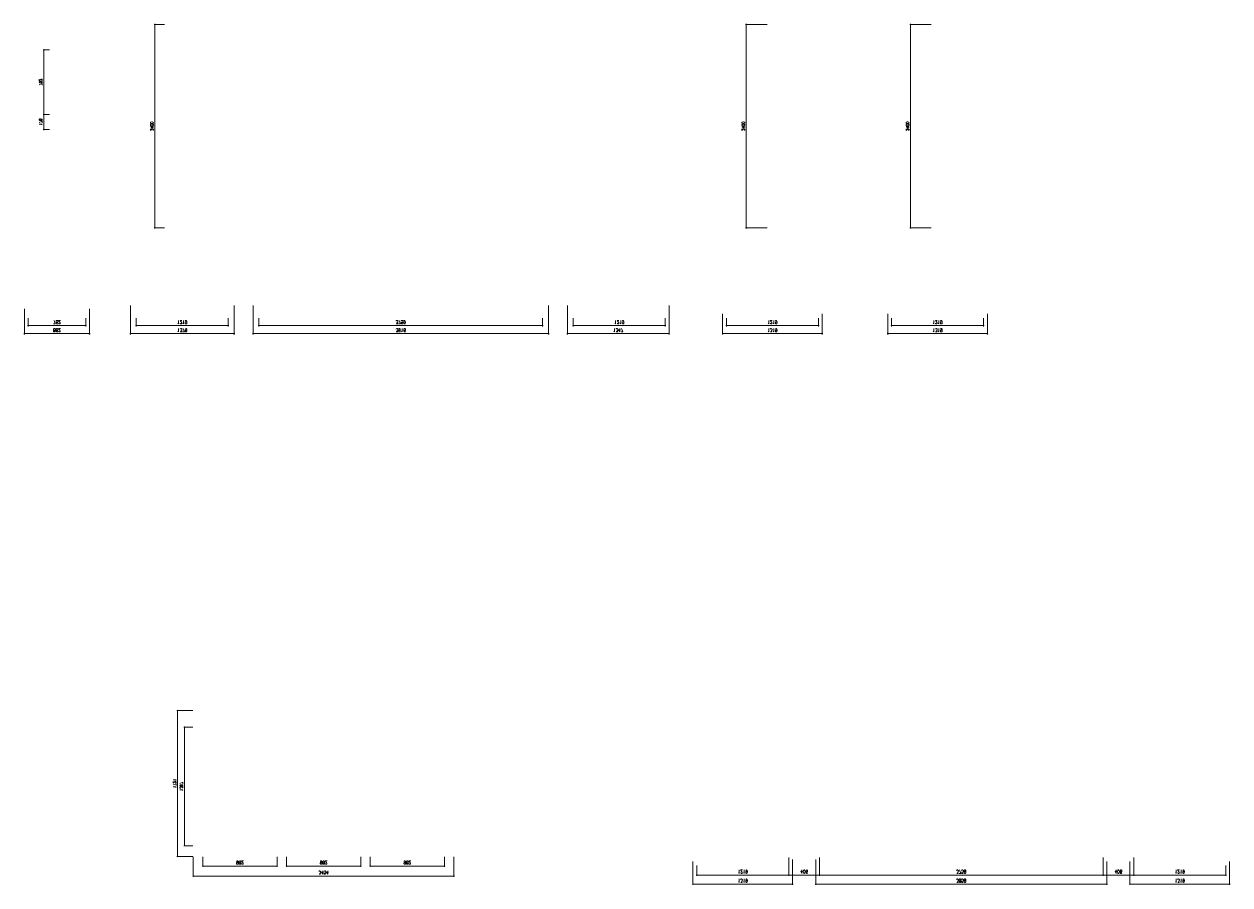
# Model space of a CAD drawing. Header units: inches. Extents: x -6116765 to 6074085, y -988255 to 3489801.
# Drawn here: x 138774 to 3403182, y 1122273 to 3451847 of the extents above; entities that cross this region are included whole.
import ezdxf

# ---------------------------------------------------------------- set-up
doc = ezdxf.new("R2010")
doc.units = ezdxf.units.IN
doc.layers.add('Dimensions_Levels', color=30, linetype='Continuous', lineweight=18)
doc.layers.add('Wall', color=7, linetype='Continuous')
doc.styles.add('0020_Notes', font='romans.shx', dxfattribs={"width": 0.75, "height": 40})
doc.dimstyles.new('0020_Dims', dxfattribs={"dimtxt": 40, "dimasz": 16, "dimexe": 10, "dimexo": 5, "dimgap": 20, "dimtad": 1, "dimdec": 0, "dimdsep": 46, "dimtxsty": '0020_Notes', "dimblk": 'DOT', "dimcen": 2.5, "dimclrd": 30, "dimclre": 30, "dimclrt": 90, "dimadec": 0, "dimazin": 0, "dimtfac": 1, "dimtdec": 0, "dimtmove": 0, "dimatfit": 3, "dimldrblk": 'DOT', "dimfxl": 1, "dimtolj": 1, "dimlwd": 18, "dimlwe": 18, "dimarcsym": 0})

# ---------------------------------------------------------------- blocks, each defined once
blk = doc.blocks.new('_Dot')
at = {"color": 0, "lineweight": -2}
blk.add_line((-0.5, 0), (-1, 0), dxfattribs=at)
at = {"color": 0, "const_width": 0.5}
blk.add_lwpolyline([(-0.25, 0, 1), (0.25, 0, 1)], format="xyb", close=True, dxfattribs=at)
blk = doc.blocks.new('*D259')
at = {"layer": 'Defpoints', "color": 0, "transparency": 16777216}
for p in [(738, 11584), (1500, 11584), (1500, 11491)]:
    blk.add_point(p, dxfattribs=at)
at = {"layer": 'Dimensions_Levels', "color": 30, "lineweight": 18, "transparency": 16777216}
for p, q in [((738, 11579), (738, 11481)), ((1500, 11579), (1500, 11481)), ((754, 11491), (1484, 11491))]:
    blk.add_line(p, q, dxfattribs=at)
at = {"layer": 'Dimensions_Levels', "color": 30, "lineweight": 18, "transparency": 16777216, "xscale": 16, "yscale": 16, "zscale": 16, "rotation": 180}
blk.add_blockref('_Dot', (738, 11491), dxfattribs=at)
at = {"layer": 'Dimensions_Levels', "color": 30, "lineweight": 18, "transparency": 16777216, "xscale": 16, "yscale": 16, "zscale": 16}
blk.add_blockref('_Dot', (1500, 11491), dxfattribs=at)
at = {"layer": 'Dimensions_Levels', "color": 90, "transparency": 16777216, "insert": (1119, 11531), "char_height": 40, "attachment_point": 5, "style": '0020_Notes'}
blk.add_mtext('\\A1;762', dxfattribs=at)
blk = doc.blocks.new('*D260')
at = {"layer": 'Defpoints', "color": 0, "transparency": 16777216}
for p in [(688, 11691), (1550, 11691), (1550, 11395)]:
    blk.add_point(p, dxfattribs=at)
at = {"layer": 'Dimensions_Levels', "color": 30, "lineweight": 18, "transparency": 16777216}
for p, q in [((688, 11686), (688, 11385)), ((1550, 11686), (1550, 11385)), ((704, 11395), (1534, 11395))]:
    blk.add_line(p, q, dxfattribs=at)
at = {"layer": 'Dimensions_Levels', "color": 30, "lineweight": 18, "transparency": 16777216, "xscale": 16, "yscale": 16, "zscale": 16, "rotation": 180}
blk.add_blockref('_Dot', (688, 11395), dxfattribs=at)
at = {"layer": 'Dimensions_Levels', "color": 30, "lineweight": 18, "transparency": 16777216, "xscale": 16, "yscale": 16, "zscale": 16}
blk.add_blockref('_Dot', (1550, 11395), dxfattribs=at)
at = {"layer": 'Dimensions_Levels', "color": 90, "transparency": 16777216, "insert": (1119, 11435), "char_height": 40, "attachment_point": 5, "style": '0020_Notes'}
blk.add_mtext('\\A1;862', dxfattribs=at)
blk = doc.blocks.new('*D261')
at = {"layer": 'Defpoints', "color": 0, "transparency": 16777216}
for p in [(945, 13981), (1024, 13981), (1024, 13803)]:
    blk.add_point(p, dxfattribs=at)
at = {"layer": 'Dimensions_Levels', "color": 30, "lineweight": 18, "transparency": 16777216}
for p, q in [((1019, 13981), (935, 13981)), ((945, 13819), (945, 13965)), ((1019, 13803), (935, 13803))]:
    blk.add_line(p, q, dxfattribs=at)
at = {"layer": 'Dimensions_Levels', "color": 30, "lineweight": 18, "transparency": 16777216, "xscale": 16, "yscale": 16, "zscale": 16}
for p, rotation in [((945, 13981), 90), ((945, 13803), 270)]:
    blk.add_blockref('_Dot', p, dxfattribs=dict(at, rotation=rotation))
at = {"layer": 'Dimensions_Levels', "color": 90, "transparency": 16777216, "insert": (905, 13892), "char_height": 40, "attachment_point": 5, "rotation": 90, "style": '0020_Notes'}
blk.add_mtext('\\A1;178', dxfattribs=at)
blk = doc.blocks.new('*D262')
at = {"layer": 'Defpoints', "color": 0, "transparency": 16777216}
for p in [(945, 14743), (1024, 14743), (1024, 13981)]:
    blk.add_point(p, dxfattribs=at)
at = {"layer": 'Dimensions_Levels', "color": 30, "lineweight": 18, "transparency": 16777216}
for p, q in [((1019, 14743), (935, 14743)), ((945, 13997), (945, 14727)), ((1019, 13981), (935, 13981))]:
    blk.add_line(p, q, dxfattribs=at)
at = {"layer": 'Dimensions_Levels', "color": 30, "lineweight": 18, "transparency": 16777216, "xscale": 16, "yscale": 16, "zscale": 16}
for p, rotation in [((945, 14743), 90), ((945, 13981), 270)]:
    blk.add_blockref('_Dot', p, dxfattribs=dict(at, rotation=rotation))
at = {"layer": 'Dimensions_Levels', "color": 90, "transparency": 16777216, "insert": (905, 14362), "char_height": 40, "attachment_point": 5, "rotation": 90, "style": '0020_Notes'}
blk.add_mtext('\\A1;762', dxfattribs=at)
blk = doc.blocks.new('*D263')
at = {"layer": 'Defpoints', "color": 0, "transparency": 16777216}
for p in [(2170, 11584), (3389, 11584), (3389, 11491)]:
    blk.add_point(p, dxfattribs=at)
at = {"layer": 'Dimensions_Levels', "color": 30, "lineweight": 18, "transparency": 16777216}
for p, q in [((2170, 11579), (2170, 11481)), ((3389, 11579), (3389, 11481)), ((2186, 11491), (3373, 11491))]:
    blk.add_line(p, q, dxfattribs=at)
at = {"layer": 'Dimensions_Levels', "color": 30, "lineweight": 18, "transparency": 16777216, "xscale": 16, "yscale": 16, "zscale": 16, "rotation": 180}
blk.add_blockref('_Dot', (2170, 11491), dxfattribs=at)
at = {"layer": 'Dimensions_Levels', "color": 30, "lineweight": 18, "transparency": 16777216, "xscale": 16, "yscale": 16, "zscale": 16}
blk.add_blockref('_Dot', (3389, 11491), dxfattribs=at)
at = {"layer": 'Dimensions_Levels', "color": 90, "transparency": 16777216, "insert": (2779, 11531), "char_height": 40, "attachment_point": 5, "style": '0020_Notes'}
blk.add_mtext('\\A1;1219', dxfattribs=at)
blk = doc.blocks.new('*D264')
at = {"layer": 'Defpoints', "color": 0, "transparency": 16777216}
for p in [(2092, 11731), (3467, 11731), (3467, 11395)]:
    blk.add_point(p, dxfattribs=at)
at = {"layer": 'Dimensions_Levels', "color": 30, "lineweight": 18, "transparency": 16777216}
for p, q in [((2092, 11726), (2092, 11385)), ((3467, 11726), (3467, 11385)), ((2108, 11395), (3451, 11395))]:
    blk.add_line(p, q, dxfattribs=at)
at = {"layer": 'Dimensions_Levels', "color": 30, "lineweight": 18, "transparency": 16777216, "xscale": 16, "yscale": 16, "zscale": 16, "rotation": 180}
blk.add_blockref('_Dot', (2092, 11395), dxfattribs=at)
at = {"layer": 'Dimensions_Levels', "color": 30, "lineweight": 18, "transparency": 16777216, "xscale": 16, "yscale": 16, "zscale": 16}
blk.add_blockref('_Dot', (3467, 11395), dxfattribs=at)
at = {"layer": 'Dimensions_Levels', "color": 90, "transparency": 16777216, "insert": (2779, 11435), "char_height": 40, "attachment_point": 5, "style": '0020_Notes'}
blk.add_mtext('\\A1;1376', dxfattribs=at)
blk = doc.blocks.new('*D265')
at = {"layer": 'Defpoints', "color": 0, "transparency": 16777216}
for p in [(3795, 11584), (7555, 11584), (7555, 11491)]:
    blk.add_point(p, dxfattribs=at)
at = {"layer": 'Dimensions_Levels', "color": 30, "lineweight": 18, "transparency": 16777216}
for p, q in [((3795, 11579), (3795, 11481)), ((7555, 11579), (7555, 11481)), ((3811, 11491), (7539, 11491))]:
    blk.add_line(p, q, dxfattribs=at)
at = {"layer": 'Dimensions_Levels', "color": 30, "lineweight": 18, "transparency": 16777216, "xscale": 16, "yscale": 16, "zscale": 16, "rotation": 180}
blk.add_blockref('_Dot', (3795, 11491), dxfattribs=at)
at = {"layer": 'Dimensions_Levels', "color": 30, "lineweight": 18, "transparency": 16777216, "xscale": 16, "yscale": 16, "zscale": 16}
blk.add_blockref('_Dot', (7555, 11491), dxfattribs=at)
at = {"layer": 'Dimensions_Levels', "color": 90, "transparency": 16777216, "insert": (5675, 11531), "char_height": 40, "attachment_point": 5, "style": '0020_Notes'}
blk.add_mtext('\\A1;3759', dxfattribs=at)
blk = doc.blocks.new('*D266')
at = {"layer": 'Defpoints', "color": 0, "transparency": 16777216}
for p in [(7961, 11584), (9180, 11584), (9180, 11491)]:
    blk.add_point(p, dxfattribs=at)
at = {"layer": 'Dimensions_Levels', "color": 30, "lineweight": 18, "transparency": 16777216}
for p, q in [((7961, 11579), (7961, 11481)), ((9180, 11579), (9180, 11481)), ((7977, 11491), (9164, 11491))]:
    blk.add_line(p, q, dxfattribs=at)
at = {"layer": 'Dimensions_Levels', "color": 30, "lineweight": 18, "transparency": 16777216, "xscale": 16, "yscale": 16, "zscale": 16, "rotation": 180}
blk.add_blockref('_Dot', (7961, 11491), dxfattribs=at)
at = {"layer": 'Dimensions_Levels', "color": 30, "lineweight": 18, "transparency": 16777216, "xscale": 16, "yscale": 16, "zscale": 16}
blk.add_blockref('_Dot', (9180, 11491), dxfattribs=at)
at = {"layer": 'Dimensions_Levels', "color": 90, "transparency": 16777216, "insert": (8571, 11531), "char_height": 40, "attachment_point": 5, "style": '0020_Notes'}
blk.add_mtext('\\A1;1219', dxfattribs=at)
blk = doc.blocks.new('*D267')
at = {"layer": 'Defpoints', "color": 0, "transparency": 16777216}
for p in [(7883, 11731), (9230, 11731), (7883, 11395)]:
    blk.add_point(p, dxfattribs=at)
at = {"layer": 'Dimensions_Levels', "color": 30, "lineweight": 18, "transparency": 16777216}
for p, q in [((7883, 11726), (7883, 11385)), ((9230, 11726), (9230, 11385)), ((9214, 11395), (7899, 11395))]:
    blk.add_line(p, q, dxfattribs=at)
at = {"layer": 'Dimensions_Levels', "color": 30, "lineweight": 18, "transparency": 16777216, "xscale": 16, "yscale": 16, "zscale": 16, "rotation": 180}
blk.add_blockref('_Dot', (7883, 11395), dxfattribs=at)
at = {"layer": 'Dimensions_Levels', "color": 30, "lineweight": 18, "transparency": 16777216, "xscale": 16, "yscale": 16, "zscale": 16}
blk.add_blockref('_Dot', (9230, 11395), dxfattribs=at)
at = {"layer": 'Dimensions_Levels', "color": 90, "transparency": 16777216, "insert": (8556, 11435), "char_height": 40, "attachment_point": 5, "style": '0020_Notes'}
blk.add_mtext('\\A1;1347', dxfattribs=at)
blk = doc.blocks.new('*D268')
at = {"layer": 'Defpoints', "color": 0, "transparency": 16777216}
for p in [(3717, 11731), (7633, 11731), (3717, 11395)]:
    blk.add_point(p, dxfattribs=at)
at = {"layer": 'Dimensions_Levels', "color": 30, "lineweight": 18, "transparency": 16777216}
for p, q in [((3717, 11726), (3717, 11385)), ((7633, 11726), (7633, 11385)), ((7617, 11395), (3733, 11395))]:
    blk.add_line(p, q, dxfattribs=at)
at = {"layer": 'Dimensions_Levels', "color": 30, "lineweight": 18, "transparency": 16777216, "xscale": 16, "yscale": 16, "zscale": 16, "rotation": 180}
blk.add_blockref('_Dot', (3717, 11395), dxfattribs=at)
at = {"layer": 'Dimensions_Levels', "color": 30, "lineweight": 18, "transparency": 16777216, "xscale": 16, "yscale": 16, "zscale": 16}
blk.add_blockref('_Dot', (7633, 11395), dxfattribs=at)
at = {"layer": 'Dimensions_Levels', "color": 90, "transparency": 16777216, "insert": (5675, 11435), "char_height": 40, "attachment_point": 5, "style": '0020_Notes'}
blk.add_mtext('\\A1;3916', dxfattribs=at)
blk = doc.blocks.new('DOT')
at = {"color": 0, "linetype": 'ByBlock'}
blk.add_line((-0.5, 0), (-1, 0), dxfattribs=at)
at = {"color": 0, "linetype": 'ByBlock', "const_width": 0.5}
blk.add_lwpolyline([(-0.25, 0, 1), (0.25, 0, 1)], format="xyb", close=True, dxfattribs=at)
blk = doc.blocks.new('*D173')
at = {"layer": 'Defpoints', "color": 0, "transparency": 16777216}
for p in [(2549, 15044), (2417, 12643), (2549, 12643)]:
    blk.add_point(p, dxfattribs=at)
at = {"layer": 'Dimensions_Levels', "color": 30, "lineweight": 18, "transparency": 16777216}
for p, q in [((2544, 15044), (2407, 15044)), ((2417, 15028), (2417, 12659)), ((2544, 12643), (2407, 12643))]:
    blk.add_line(p, q, dxfattribs=at)
at = {"layer": 'Dimensions_Levels', "color": 30, "lineweight": 18, "transparency": 16777216, "xscale": 16, "yscale": 16, "zscale": 16}
for p, rotation in [((2417, 15044), 90), ((2417, 12643), 270)]:
    blk.add_blockref('DOT', p, dxfattribs=dict(at, rotation=rotation))
at = {"layer": 'Dimensions_Levels', "color": 90, "transparency": 16777216, "insert": (2377, 13843), "char_height": 40, "attachment_point": 5, "rotation": 90, "style": '0020_Notes'}
blk.add_mtext('\\A1;2400', dxfattribs=at)
blk = doc.blocks.new('*D174')
at = {"layer": 'Defpoints', "color": 0, "transparency": 16777216}
for p in [(10534, 15044), (10254, 12643), (10534, 12643)]:
    blk.add_point(p, dxfattribs=at)
at = {"layer": 'Dimensions_Levels', "color": 30, "lineweight": 18, "transparency": 16777216}
for p, q in [((10529, 15044), (10244, 15044)), ((10254, 15028), (10254, 12659)), ((10529, 12643), (10244, 12643))]:
    blk.add_line(p, q, dxfattribs=at)
at = {"layer": 'Dimensions_Levels', "color": 30, "lineweight": 18, "transparency": 16777216, "xscale": 16, "yscale": 16, "zscale": 16}
for p, rotation in [((10254, 15044), 90), ((10254, 12643), 270)]:
    blk.add_blockref('DOT', p, dxfattribs=dict(at, rotation=rotation))
at = {"layer": 'Dimensions_Levels', "color": 90, "transparency": 16777216, "insert": (10214, 13843), "char_height": 40, "attachment_point": 5, "rotation": 90, "style": '0020_Notes'}
blk.add_mtext('\\A1;2400', dxfattribs=at)
blk = doc.blocks.new('*D176')
at = {"layer": 'Defpoints', "color": 0, "transparency": 16777216}
for p in [(12710, 15044), (12430, 12643), (12710, 12643)]:
    blk.add_point(p, dxfattribs=at)
at = {"layer": 'Dimensions_Levels', "color": 30, "lineweight": 18, "transparency": 16777216}
for p, q in [((12705, 15044), (12420, 15044)), ((12430, 15028), (12430, 12659)), ((12705, 12643), (12420, 12643))]:
    blk.add_line(p, q, dxfattribs=at)
at = {"layer": 'Dimensions_Levels', "color": 30, "lineweight": 18, "transparency": 16777216, "xscale": 16, "yscale": 16, "zscale": 16}
for p, rotation in [((12430, 15044), 90), ((12430, 12643), 270)]:
    blk.add_blockref('DOT', p, dxfattribs=dict(at, rotation=rotation))
at = {"layer": 'Dimensions_Levels', "color": 90, "transparency": 16777216, "insert": (12390, 13843), "char_height": 40, "attachment_point": 5, "rotation": 90, "style": '0020_Notes'}
blk.add_mtext('\\A1;2400', dxfattribs=at)
blk = doc.blocks.new('*D177')
at = {"layer": 'Defpoints', "color": 0, "transparency": 16777216}
for p in [(9990, 11584), (11210, 11584), (11210, 11491)]:
    blk.add_point(p, dxfattribs=at)
at = {"layer": 'Dimensions_Levels', "color": 30, "lineweight": 18, "transparency": 16777216}
for p, q in [((9990, 11579), (9990, 11481)), ((11210, 11579), (11210, 11481)), ((10006, 11491), (11194, 11491))]:
    blk.add_line(p, q, dxfattribs=at)
at = {"layer": 'Dimensions_Levels', "color": 30, "lineweight": 18, "transparency": 16777216, "xscale": 16, "yscale": 16, "zscale": 16, "rotation": 180}
blk.add_blockref('DOT', (9990, 11491), dxfattribs=at)
at = {"layer": 'Dimensions_Levels', "color": 30, "lineweight": 18, "transparency": 16777216, "xscale": 16, "yscale": 16, "zscale": 16}
blk.add_blockref('DOT', (11210, 11491), dxfattribs=at)
at = {"layer": 'Dimensions_Levels', "color": 90, "transparency": 16777216, "insert": (10600, 11531), "char_height": 40, "attachment_point": 5, "style": '0020_Notes'}
blk.add_mtext('\\A1;1219', dxfattribs=at)
blk = doc.blocks.new('*D178')
at = {"layer": 'Defpoints', "color": 0, "transparency": 16777216}
for p in [(9940, 11634), (11260, 11634), (11260, 11395)]:
    blk.add_point(p, dxfattribs=at)
at = {"layer": 'Dimensions_Levels', "color": 30, "lineweight": 18, "transparency": 16777216}
for p, q in [((9940, 11629), (9940, 11385)), ((11260, 11629), (11260, 11385)), ((9956, 11395), (11244, 11395))]:
    blk.add_line(p, q, dxfattribs=at)
at = {"layer": 'Dimensions_Levels', "color": 30, "lineweight": 18, "transparency": 16777216, "xscale": 16, "yscale": 16, "zscale": 16, "rotation": 180}
blk.add_blockref('DOT', (9940, 11395), dxfattribs=at)
at = {"layer": 'Dimensions_Levels', "color": 30, "lineweight": 18, "transparency": 16777216, "xscale": 16, "yscale": 16, "zscale": 16}
blk.add_blockref('DOT', (11260, 11395), dxfattribs=at)
at = {"layer": 'Dimensions_Levels', "color": 90, "transparency": 16777216, "insert": (10600, 11435), "char_height": 40, "attachment_point": 5, "style": '0020_Notes'}
blk.add_mtext('\\A1;1319', dxfattribs=at)
blk = doc.blocks.new('*D179')
at = {"layer": 'Defpoints', "color": 0, "transparency": 16777216}
for p in [(12129, 11634), (13448, 11634), (13448, 11395)]:
    blk.add_point(p, dxfattribs=at)
at = {"layer": 'Dimensions_Levels', "color": 30, "lineweight": 18, "transparency": 16777216}
for p, q in [((12129, 11629), (12129, 11385)), ((13448, 11629), (13448, 11385)), ((12145, 11395), (13432, 11395))]:
    blk.add_line(p, q, dxfattribs=at)
at = {"layer": 'Dimensions_Levels', "color": 30, "lineweight": 18, "transparency": 16777216, "xscale": 16, "yscale": 16, "zscale": 16, "rotation": 180}
blk.add_blockref('DOT', (12129, 11395), dxfattribs=at)
at = {"layer": 'Dimensions_Levels', "color": 30, "lineweight": 18, "transparency": 16777216, "xscale": 16, "yscale": 16, "zscale": 16}
blk.add_blockref('DOT', (13448, 11395), dxfattribs=at)
at = {"layer": 'Dimensions_Levels', "color": 90, "transparency": 16777216, "insert": (12788, 11435), "char_height": 40, "attachment_point": 5, "style": '0020_Notes'}
blk.add_mtext('\\A1;1319', dxfattribs=at)
blk = doc.blocks.new('*D180')
at = {"layer": 'Defpoints', "color": 0, "transparency": 16777216}
for p in [(12179, 11584), (13398, 11584), (13398, 11491)]:
    blk.add_point(p, dxfattribs=at)
at = {"layer": 'Dimensions_Levels', "color": 30, "lineweight": 18, "transparency": 16777216}
for p, q in [((12179, 11579), (12179, 11481)), ((13398, 11579), (13398, 11481)), ((12195, 11491), (13382, 11491))]:
    blk.add_line(p, q, dxfattribs=at)
at = {"layer": 'Dimensions_Levels', "color": 30, "lineweight": 18, "transparency": 16777216, "xscale": 16, "yscale": 16, "zscale": 16, "rotation": 180}
blk.add_blockref('DOT', (12179, 11491), dxfattribs=at)
at = {"layer": 'Dimensions_Levels', "color": 30, "lineweight": 18, "transparency": 16777216, "xscale": 16, "yscale": 16, "zscale": 16}
blk.add_blockref('DOT', (13398, 11491), dxfattribs=at)
at = {"layer": 'Dimensions_Levels', "color": 90, "transparency": 16777216, "insert": (12788, 11531), "char_height": 40, "attachment_point": 5, "style": '0020_Notes'}
blk.add_mtext('\\A1;1219', dxfattribs=at)
blk = doc.blocks.new('*D183')
at = {"layer": 'Defpoints', "color": 0, "transparency": 16777216}
for p in [(9597, 5124), (10816, 5124), (10816, 5007)]:
    blk.add_point(p, dxfattribs=at)
at = {"layer": 'Dimensions_Levels', "color": 30, "lineweight": 18, "transparency": 16777216}
for p, q in [((9597, 5119), (9597, 4997)), ((9613, 5007), (10800, 5007)), ((10816, 5119), (10816, 4997))]:
    blk.add_line(p, q, dxfattribs=at)
at = {"layer": 'Dimensions_Levels', "color": 30, "lineweight": 18, "transparency": 16777216, "xscale": 16, "yscale": 16, "zscale": 16, "rotation": 180}
blk.add_blockref('DOT', (9597, 5007), dxfattribs=at)
at = {"layer": 'Dimensions_Levels', "color": 30, "lineweight": 18, "transparency": 16777216, "xscale": 16, "yscale": 16, "zscale": 16}
blk.add_blockref('DOT', (10816, 5007), dxfattribs=at)
at = {"layer": 'Dimensions_Levels', "color": 90, "transparency": 16777216, "insert": (10207, 5047), "char_height": 40, "attachment_point": 5, "style": '0020_Notes'}
blk.add_mtext('\\A1;1219', dxfattribs=at)
blk = doc.blocks.new('*D184')
at = {"layer": 'Defpoints', "color": 0, "transparency": 16777216}
for p in [(10816, 5219), (11223, 5124), (11223, 5007)]:
    blk.add_point(p, dxfattribs=at)
at = {"layer": 'Dimensions_Levels', "color": 30, "lineweight": 18, "transparency": 16777216}
for p, q in [((10816, 5214), (10816, 4997)), ((10832, 5007), (11207, 5007)), ((11223, 5119), (11223, 4997))]:
    blk.add_line(p, q, dxfattribs=at)
at = {"layer": 'Dimensions_Levels', "color": 30, "lineweight": 18, "transparency": 16777216, "xscale": 16, "yscale": 16, "zscale": 16, "rotation": 180}
blk.add_blockref('DOT', (10816, 5007), dxfattribs=at)
at = {"layer": 'Dimensions_Levels', "color": 30, "lineweight": 18, "transparency": 16777216, "xscale": 16, "yscale": 16, "zscale": 16}
blk.add_blockref('DOT', (11223, 5007), dxfattribs=at)
at = {"layer": 'Dimensions_Levels', "color": 90, "transparency": 16777216, "insert": (11020, 5047), "char_height": 40, "attachment_point": 5, "style": '0020_Notes'}
blk.add_mtext('\\A1;406', dxfattribs=at)
blk = doc.blocks.new('*D185')
at = {"layer": 'Defpoints', "color": 0, "transparency": 16777216}
for p in [(11223, 5219), (14982, 5124), (14982, 5007)]:
    blk.add_point(p, dxfattribs=at)
at = {"layer": 'Dimensions_Levels', "color": 30, "lineweight": 18, "transparency": 16777216}
for p, q in [((11223, 5214), (11223, 4997)), ((11239, 5007), (14966, 5007)), ((14982, 5119), (14982, 4997))]:
    blk.add_line(p, q, dxfattribs=at)
at = {"layer": 'Dimensions_Levels', "color": 30, "lineweight": 18, "transparency": 16777216, "xscale": 16, "yscale": 16, "zscale": 16, "rotation": 180}
blk.add_blockref('DOT', (11223, 5007), dxfattribs=at)
at = {"layer": 'Dimensions_Levels', "color": 30, "lineweight": 18, "transparency": 16777216, "xscale": 16, "yscale": 16, "zscale": 16}
blk.add_blockref('DOT', (14982, 5007), dxfattribs=at)
at = {"layer": 'Dimensions_Levels', "color": 90, "transparency": 16777216, "insert": (13102, 5047), "char_height": 40, "attachment_point": 5, "style": '0020_Notes'}
blk.add_mtext('\\A1;3759', dxfattribs=at)
blk = doc.blocks.new('*D186')
at = {"layer": 'Defpoints', "color": 0, "transparency": 16777216}
for p in [(14982, 5219), (15388, 5219), (15388, 5007)]:
    blk.add_point(p, dxfattribs=at)
at = {"layer": 'Dimensions_Levels', "color": 30, "lineweight": 18, "transparency": 16777216}
for p, q in [((14982, 5214), (14982, 4997)), ((15388, 5214), (15388, 4997)), ((14998, 5007), (15372, 5007))]:
    blk.add_line(p, q, dxfattribs=at)
at = {"layer": 'Dimensions_Levels', "color": 30, "lineweight": 18, "transparency": 16777216, "xscale": 16, "yscale": 16, "zscale": 16, "rotation": 180}
blk.add_blockref('DOT', (14982, 5007), dxfattribs=at)
at = {"layer": 'Dimensions_Levels', "color": 30, "lineweight": 18, "transparency": 16777216, "xscale": 16, "yscale": 16, "zscale": 16}
blk.add_blockref('DOT', (15388, 5007), dxfattribs=at)
at = {"layer": 'Dimensions_Levels', "color": 90, "transparency": 16777216, "insert": (15185, 5047), "char_height": 40, "attachment_point": 5, "style": '0020_Notes'}
blk.add_mtext('\\A1;406', dxfattribs=at)
blk = doc.blocks.new('*D187')
at = {"layer": 'Defpoints', "color": 0, "transparency": 16777216}
for p in [(15388, 5124), (16608, 5124), (16608, 5007)]:
    blk.add_point(p, dxfattribs=at)
at = {"layer": 'Dimensions_Levels', "color": 30, "lineweight": 18, "transparency": 16777216}
for p, q in [((15388, 5119), (15388, 4997)), ((15404, 5007), (16592, 5007)), ((16608, 5119), (16608, 4997))]:
    blk.add_line(p, q, dxfattribs=at)
at = {"layer": 'Dimensions_Levels', "color": 30, "lineweight": 18, "transparency": 16777216, "xscale": 16, "yscale": 16, "zscale": 16, "rotation": 180}
blk.add_blockref('DOT', (15388, 5007), dxfattribs=at)
at = {"layer": 'Dimensions_Levels', "color": 30, "lineweight": 18, "transparency": 16777216, "xscale": 16, "yscale": 16, "zscale": 16}
blk.add_blockref('DOT', (16608, 5007), dxfattribs=at)
at = {"layer": 'Dimensions_Levels', "color": 90, "transparency": 16777216, "insert": (15998, 5047), "char_height": 40, "attachment_point": 5, "style": '0020_Notes'}
blk.add_mtext('\\A1;1219', dxfattribs=at)
blk = doc.blocks.new('*D188')
at = {"layer": 'Defpoints', "color": 0, "transparency": 16777216}
for p in [(15338, 5174), (16658, 5174), (15338, 4901)]:
    blk.add_point(p, dxfattribs=at)
at = {"layer": 'Dimensions_Levels', "color": 30, "lineweight": 18, "transparency": 16777216}
for p, q in [((15338, 5169), (15338, 4891)), ((16658, 5169), (16658, 4891)), ((16642, 4901), (15354, 4901))]:
    blk.add_line(p, q, dxfattribs=at)
at = {"layer": 'Dimensions_Levels', "color": 30, "lineweight": 18, "transparency": 16777216, "xscale": 16, "yscale": 16, "zscale": 16, "rotation": 180}
blk.add_blockref('DOT', (15338, 4901), dxfattribs=at)
at = {"layer": 'Dimensions_Levels', "color": 30, "lineweight": 18, "transparency": 16777216, "xscale": 16, "yscale": 16, "zscale": 16}
blk.add_blockref('DOT', (16658, 4901), dxfattribs=at)
at = {"layer": 'Dimensions_Levels', "color": 90, "transparency": 16777216, "insert": (15998, 4941), "char_height": 40, "attachment_point": 5, "style": '0020_Notes'}
blk.add_mtext('\\A1;1319', dxfattribs=at)
blk = doc.blocks.new('*D189')
at = {"layer": 'Defpoints', "color": 0, "transparency": 16777216}
for p in [(9547, 5174), (10866, 5194), (10866, 4901)]:
    blk.add_point(p, dxfattribs=at)
at = {"layer": 'Dimensions_Levels', "color": 30, "lineweight": 18, "transparency": 16777216}
for p, q in [((9547, 5169), (9547, 4891)), ((10866, 5189), (10866, 4891)), ((9563, 4901), (10850, 4901))]:
    blk.add_line(p, q, dxfattribs=at)
at = {"layer": 'Dimensions_Levels', "color": 30, "lineweight": 18, "transparency": 16777216, "xscale": 16, "yscale": 16, "zscale": 16, "rotation": 180}
blk.add_blockref('DOT', (9547, 4901), dxfattribs=at)
at = {"layer": 'Dimensions_Levels', "color": 30, "lineweight": 18, "transparency": 16777216, "xscale": 16, "yscale": 16, "zscale": 16}
blk.add_blockref('DOT', (10866, 4901), dxfattribs=at)
at = {"layer": 'Dimensions_Levels', "color": 90, "transparency": 16777216, "insert": (10207, 4941), "char_height": 40, "attachment_point": 5, "style": '0020_Notes'}
blk.add_mtext('\\A1;1319', dxfattribs=at)
blk = doc.blocks.new('*D190')
at = {"layer": 'Defpoints', "color": 0, "transparency": 16777216}
for p in [(11173, 5194), (15032, 5174), (15032, 4901)]:
    blk.add_point(p, dxfattribs=at)
at = {"layer": 'Dimensions_Levels', "color": 30, "lineweight": 18, "transparency": 16777216}
for p, q in [((11173, 5189), (11173, 4891)), ((15032, 5169), (15032, 4891)), ((11189, 4901), (15016, 4901))]:
    blk.add_line(p, q, dxfattribs=at)
at = {"layer": 'Dimensions_Levels', "color": 30, "lineweight": 18, "transparency": 16777216, "xscale": 16, "yscale": 16, "zscale": 16, "rotation": 180}
blk.add_blockref('DOT', (11173, 4901), dxfattribs=at)
at = {"layer": 'Dimensions_Levels', "color": 30, "lineweight": 18, "transparency": 16777216, "xscale": 16, "yscale": 16, "zscale": 16}
blk.add_blockref('DOT', (15032, 4901), dxfattribs=at)
at = {"layer": 'Dimensions_Levels', "color": 90, "transparency": 16777216, "insert": (13102, 4941), "char_height": 40, "attachment_point": 5, "style": '0020_Notes'}
blk.add_mtext('\\A1;3859', dxfattribs=at)
blk = doc.blocks.new('*D191')
at = {"layer": 'Defpoints', "color": 0, "transparency": 16777216}
for p in [(2926, 6751), (2809, 5354), (2926, 5354)]:
    blk.add_point(p, dxfattribs=at)
at = {"layer": 'Dimensions_Levels', "color": 30, "lineweight": 18, "transparency": 16777216}
for p, q in [((2921, 6751), (2799, 6751)), ((2809, 6735), (2809, 5370)), ((2921, 5354), (2799, 5354))]:
    blk.add_line(p, q, dxfattribs=at)
at = {"layer": 'Dimensions_Levels', "color": 30, "lineweight": 18, "transparency": 16777216, "xscale": 16, "yscale": 16, "zscale": 16}
for p, rotation in [((2809, 6751), 90), ((2809, 5354), 270)]:
    blk.add_blockref('DOT', p, dxfattribs=dict(at, rotation=rotation))
at = {"layer": 'Dimensions_Levels', "color": 90, "transparency": 16777216, "insert": (2769, 6052), "char_height": 40, "attachment_point": 5, "rotation": 90, "style": '0020_Notes'}
blk.add_mtext('\\A1;1397', dxfattribs=at)
blk = doc.blocks.new('*D192')
at = {"layer": 'Defpoints', "color": 0, "transparency": 16777216}
for p in [(2926, 6948), (2718, 5227), (2926, 5227)]:
    blk.add_point(p, dxfattribs=at)
at = {"layer": 'Dimensions_Levels', "color": 30, "lineweight": 18, "transparency": 16777216}
for p, q in [((2921, 6948), (2708, 6948)), ((2718, 6932), (2718, 5243)), ((2921, 5227), (2708, 5227))]:
    blk.add_line(p, q, dxfattribs=at)
at = {"layer": 'Dimensions_Levels', "color": 30, "lineweight": 18, "transparency": 16777216, "xscale": 16, "yscale": 16, "zscale": 16}
for p, rotation in [((2718, 6948), 90), ((2718, 5227), 270)]:
    blk.add_blockref('DOT', p, dxfattribs=dict(at, rotation=rotation))
at = {"layer": 'Dimensions_Levels', "color": 90, "transparency": 16777216, "insert": (2678, 6088), "char_height": 40, "attachment_point": 5, "rotation": 90, "style": '0020_Notes'}
blk.add_mtext('\\A1;1721', dxfattribs=at)
blk = doc.blocks.new('*D193')
at = {"layer": 'Defpoints', "color": 0, "transparency": 16777216}
for p in [(3053, 5227), (4035, 5227), (4035, 5114)]:
    blk.add_point(p, dxfattribs=at)
at = {"layer": 'Dimensions_Levels', "color": 30, "lineweight": 18, "transparency": 16777216}
for p, q in [((3053, 5222), (3053, 5104)), ((4035, 5222), (4035, 5104)), ((3069, 5114), (4019, 5114))]:
    blk.add_line(p, q, dxfattribs=at)
at = {"layer": 'Dimensions_Levels', "color": 30, "lineweight": 18, "transparency": 16777216, "xscale": 16, "yscale": 16, "zscale": 16, "rotation": 180}
blk.add_blockref('DOT', (3053, 5114), dxfattribs=at)
at = {"layer": 'Dimensions_Levels', "color": 30, "lineweight": 18, "transparency": 16777216, "xscale": 16, "yscale": 16, "zscale": 16}
blk.add_blockref('DOT', (4035, 5114), dxfattribs=at)
at = {"layer": 'Dimensions_Levels', "color": 90, "transparency": 16777216, "insert": (3544, 5154), "char_height": 40, "attachment_point": 5, "style": '0020_Notes'}
blk.add_mtext('\\A1;982', dxfattribs=at)
blk = doc.blocks.new('*D194')
at = {"layer": 'Defpoints', "color": 0, "transparency": 16777216}
for p in [(4162, 5227), (5144, 5227), (5144, 5114)]:
    blk.add_point(p, dxfattribs=at)
at = {"layer": 'Dimensions_Levels', "color": 30, "lineweight": 18, "transparency": 16777216}
for p, q in [((4162, 5222), (4162, 5104)), ((5144, 5222), (5144, 5104)), ((4178, 5114), (5128, 5114))]:
    blk.add_line(p, q, dxfattribs=at)
at = {"layer": 'Dimensions_Levels', "color": 30, "lineweight": 18, "transparency": 16777216, "xscale": 16, "yscale": 16, "zscale": 16, "rotation": 180}
blk.add_blockref('DOT', (4162, 5114), dxfattribs=at)
at = {"layer": 'Dimensions_Levels', "color": 30, "lineweight": 18, "transparency": 16777216, "xscale": 16, "yscale": 16, "zscale": 16}
blk.add_blockref('DOT', (5144, 5114), dxfattribs=at)
at = {"layer": 'Dimensions_Levels', "color": 90, "transparency": 16777216, "insert": (4653, 5154), "char_height": 40, "attachment_point": 5, "style": '0020_Notes'}
blk.add_mtext('\\A1;982', dxfattribs=at)
blk = doc.blocks.new('*D195')
at = {"layer": 'Defpoints', "color": 0, "transparency": 16777216}
for p in [(5271, 5227), (6253, 5227), (6253, 5114)]:
    blk.add_point(p, dxfattribs=at)
at = {"layer": 'Dimensions_Levels', "color": 30, "lineweight": 18, "transparency": 16777216}
for p, q in [((5271, 5222), (5271, 5104)), ((6253, 5222), (6253, 5104)), ((5287, 5114), (6237, 5114))]:
    blk.add_line(p, q, dxfattribs=at)
at = {"layer": 'Dimensions_Levels', "color": 30, "lineweight": 18, "transparency": 16777216, "xscale": 16, "yscale": 16, "zscale": 16, "rotation": 180}
blk.add_blockref('DOT', (5271, 5114), dxfattribs=at)
at = {"layer": 'Dimensions_Levels', "color": 30, "lineweight": 18, "transparency": 16777216, "xscale": 16, "yscale": 16, "zscale": 16}
blk.add_blockref('DOT', (6253, 5114), dxfattribs=at)
at = {"layer": 'Dimensions_Levels', "color": 90, "transparency": 16777216, "insert": (5762, 5154), "char_height": 40, "attachment_point": 5, "style": '0020_Notes'}
blk.add_mtext('\\A1;982', dxfattribs=at)
blk = doc.blocks.new('*D196')
at = {"layer": 'Defpoints', "color": 0, "transparency": 16777216}
for p in [(2926, 5227), (6380, 5227), (6380, 4996)]:
    blk.add_point(p, dxfattribs=at)
at = {"layer": 'Dimensions_Levels', "color": 30, "lineweight": 18, "transparency": 16777216}
for p, q in [((2926, 5222), (2926, 4986)), ((6380, 5222), (6380, 4986)), ((2942, 4996), (6364, 4996))]:
    blk.add_line(p, q, dxfattribs=at)
at = {"layer": 'Dimensions_Levels', "color": 30, "lineweight": 18, "transparency": 16777216, "xscale": 16, "yscale": 16, "zscale": 16, "rotation": 180}
blk.add_blockref('DOT', (2926, 4996), dxfattribs=at)
at = {"layer": 'Dimensions_Levels', "color": 30, "lineweight": 18, "transparency": 16777216, "xscale": 16, "yscale": 16, "zscale": 16}
blk.add_blockref('DOT', (6380, 4996), dxfattribs=at)
at = {"layer": 'Dimensions_Levels', "color": 90, "transparency": 16777216, "insert": (4653, 5036), "char_height": 40, "attachment_point": 5, "style": '0020_Notes'}
blk.add_mtext('\\A1;3454', dxfattribs=at)
blk = doc.blocks.new('doors_windows_set')
at = {"layer": 'Dimensions_Levels'}
for base, p1, p2, override, picture, middle in [((2416.8, 12643.3), (2549.2, 15043.6), (2549.2, 12643.3), {"dimblk": 'DOT'}, '*D173', (2376.8, 13843.4)), ((10253.6, 12643.3), (10534.1, 15043.6), (10534.1, 12643.3), {"dimblk": 'DOT'}, '*D174', (10213.6, 13843.4)), ((12429.9, 12643.3), (12710.4, 15043.6), (12710.4, 12643.3), {"dimblk": 'DOT'}, '*D176', (12389.9, 13843.4)), ((945.4, 14743.3), (1024.2, 13981.3), (1024.2, 14743.3), {"dimtmove": 1}, '*D262', (905.4, 14362.3)), ((2718.5, 5227.2), (2925.9, 6948.4), (2925.9, 5227.2), {"dimblk": 'DOT'}, '*D192', (2678.5, 6087.8)), ((2809.2635, 5354.1539), (2925.9415, 6750.7317), (2925.9415, 5354.1539), {"dimblk": 'DOT'}, '*D191', (2769.2635, 6052.4428))]:
    dim = blk.add_linear_dim(base=base, p1=p1, p2=p2, angle=90, dimstyle='0020_Dims', override=override, dxfattribs=at)
    dim.commit()
    dim.dimension.update_dxf_attribs({"geometry": picture, "text_midpoint": middle})
dim = blk.add_linear_dim(base=(945.4, 13981.3), p1=(1024.2, 13803.5), p2=(1024.2, 13981.3), angle=90, dimstyle='0020_Dims', dxfattribs=at)
dim.commit()
dim.dimension.update_dxf_attribs({"geometry": '*D261', "text_midpoint": (905.4, 13892.4)})
for base, p1, p2, picture, middle in [((1549.8, 11395.1), (687.8, 11691.1), (1549.8, 11691.1), '*D260', (1118.8, 11435.1)), ((3467.2, 11395.1), (2091.6, 11731.1), (3467.2, 11731.1), '*D264', (2779.4, 11435.1)), ((3717.2, 11395.1), (7632.8, 11731.1), (3717.2, 11731.1), '*D268', (5675, 11435.1)), ((7882.8, 11395.1), (9230.2, 11731.1), (7882.8, 11731.1), '*D267', (8556.5, 11435.1)), ((1499.8, 11491.1), (737.8, 11584.1), (1499.8, 11584.1), '*D259', (1118.8, 11531.1)), ((3389, 11491.1), (2169.8, 11584.1), (3389, 11584.1), '*D263', (2779.4, 11531.1)), ((7554.6, 11491.1), (3795.4, 11584.1), (7554.6, 11584.1), '*D265', (5675, 11531.1)), ((9180.2, 11491.1), (7961, 11584.1), (9180.2, 11584.1), '*D266', (8570.6, 11531.1))]:
    dim = blk.add_linear_dim(base=base, p1=p1, p2=p2, dimstyle='0020_Dims', dxfattribs=at)
    dim.commit()
    dim.dimension.update_dxf_attribs({"geometry": picture, "text_midpoint": middle})
for base, p1, p2, override, picture, middle in [((11259.7, 11395.1), (9940.5, 11634.1), (11259.7, 11634.1), {"dimblk": 'DOT'}, '*D178', (10600.1, 11435.1)), ((11209.7, 11491.1), (9990.5, 11584.1), (11209.7, 11584.1), {"dimblk": 'DOT'}, '*D177', (10600.1, 11531.1)), ((13447.9, 11395.1), (12128.7, 11634.1), (13447.9, 11634.1), {"dimblk": 'DOT'}, '*D179', (12788.3, 11435.1)), ((13397.9, 11491.1), (12178.7, 11584.1), (13397.9, 11584.1), {"dimblk": 'DOT'}, '*D180', (12788.3, 11531.1)), ((6380.3, 4996.4), (2925.9, 5227.2), (6380.3, 5227.2), {"dimblk": 'DOT'}, '*D196', (4653.1, 5036.4)), ((4035.1, 5113.7), (3052.9, 5227.2), (4035.1, 5227.2), {"dimblk": 'DOT'}, '*D193', (3544, 5153.7)), ((5144.2, 5113.7), (4162.1, 5227.2), (5144.2, 5227.2), {"dimblk": 'DOT', "dimtmove": 1}, '*D194', (4653.1, 5153.7)), ((6253.3, 5113.7), (5271.2, 5227.2), (6253.3, 5227.2), {"dimblk": 'DOT', "dimtmove": 1}, '*D195', (5762.3, 5153.7)), ((10866.4, 4901.4), (9547.2, 5174.3), (10866.4, 5194.3), {"dimblk": 'DOT'}, '*D189', (10206.8, 4941.4)), ((10816.4, 5007.4), (9597.2, 5124.3), (10816.4, 5124.3), {"dimblk": 'DOT'}, '*D183', (10206.8, 5047.4)), ((11222.8, 5007.4), (10816.4, 5219.3), (11222.8, 5124.3), {"dimblk": 'DOT', "dimtmove": 1}, '*D184', (11019.6, 5047.4)), ((15032, 4901.4), (11172.8, 5194.3), (15032, 5174.3), {"dimblk": 'DOT'}, '*D190', (13102.4, 4941.4)), ((14982, 5007.4), (11222.8, 5219.3), (14982, 5124.3), {"dimblk": 'DOT', "dimtmove": 1}, '*D185', (13102.4, 5047.4)), ((15388.4, 5007.4), (14982, 5219.3), (15388.4, 5219.3), {"dimblk": 'DOT', "dimtmove": 1}, '*D186', (15185.2, 5047.4)), ((15338.4, 4901.4), (16657.6, 5174.3), (15338.4, 5174.3), {"dimblk": 'DOT'}, '*D188', (15998, 4941.4)), ((16607.6, 5007.4), (15388.4, 5124.3), (16607.6, 5124.3), {"dimblk": 'DOT', "dimtmove": 1}, '*D187', (15998, 5047.4))]:
    dim = blk.add_linear_dim(base=base, p1=p1, p2=p2, dimstyle='0020_Dims', override=override, dxfattribs=at)
    dim.commit()
    dim.dimension.update_dxf_attribs({"geometry": picture, "text_midpoint": middle})

msp = doc.modelspace()

# ---------------------------------------------------------------- block references
at = {"layer": 'Wall', "xscale": -204.3088964924482, "yscale": 229.3845259082618, "zscale": 204.3088964924482}
msp.add_blockref('doors_windows_set', (936.069, 266.519), dxfattribs=at)

doc.saveas('drawing.dxf')
